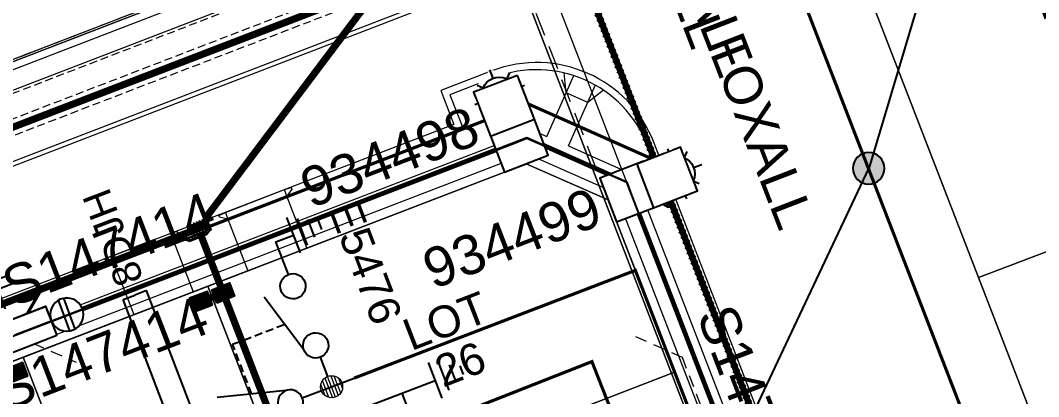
# Model space of a CAD drawing. Header units: metres. Extents: x 310412 to 311596, y 6269899 to 6270937.
# Drawn here: x 310881.9 to 310946.2, y 6270465.5 to 6270489.3 of the extents above; entities that cross this region are included whole.
import ezdxf
from ezdxf.enums import TextEntityAlignment as Align

# ---------------------------------------------------------------- set-up
doc = ezdxf.new("R2010")
doc.units = ezdxf.units.M
for name, pattern in [('A', [0]), ('Cable Exist OH', [1, 1, 0]), ('CENTERX2', [4, 2.5, -0.5, 0.5, -0.5]), ('Dash', [5, 3, -2]), ('DASHED', [0.75, 0.5, -0.25]), ('DASHED2', [1.5, 1, -0.5]), ('DOT', [0.25, 0, -0.25]), ('IE Trench LV', [6.5, 5, -1.5])]:
    doc.linetypes.add(name, pattern=pattern)
doc.layers.get('0').update_dxf_attribs({"color": 6})
for name, color, linetype in [('_User 1200x900', 7, 'Continuous'), ('_User D-BOB', 7, 'DASHED'), ('_User D-LOT', 1, 'Continuous'), ('_User D-LOT-INT', 2, 'Continuous'), ('_User D-LOTNO', 2, 'Continuous'), ('_User D-PIPE', 154, 'Dash'), ('_User D-PIT', 2, 'Continuous'), ('_User D-STAGE', 253, 'Dash'), ('Equip_HV_NEW', 2, 'Continuous'), ('Equip_LV_NEW', 2, 'Continuous'), ('Equip_SP_SL_NEW', 2, 'Continuous'), ('Mains_HV_NEW_U72', 2, 'Continuous'), ('Mains_LV_EXT', 7, 'Continuous'), ('Mains_LV_NEW_T84', 2, 'Continuous'), ('Mains_SL_EXT', 7, 'Continuous'), ('Mains_SL_NEW_R6', 2, 'Continuous'), ('Notes', 7, 'Continuous'), ('Notes_HV_MISC', 7, 'Continuous'), ('Notes_LV_MISC', 7, 'Continuous'), ('Notes_SP_MISC', 7, 'Continuous'), ('Services_SP_EXT', 7, 'Continuous'), ('Services_SP_NEW_UG', 2, 'Continuous'), ('Span_SP_MISC', 7, 'Continuous'), ('SupportsOH_SP_TR_HV_LV_SL_EXT', 7, 'Continuous'), ('SupportsUG_SP_LV_NEW', 2, 'Continuous'), ('SupportsUG_SP_LV_SL_NEW', 2, 'Continuous')]:
    doc.layers.add(name, color=color, linetype=linetype)
for name, color, linetype, lineweight, true_color in [('_User D-FOOTPATH', 7, 'Continuous', 0, 0x969696), ('_User D-LIP', 7, 'Continuous', 0, 0x969696), ('_User D-NKL', 7, 'Continuous', 0, 0x969696), ('_User Driveway', 7, 'Dash', 0, 0x969696), ('_User E-PIPE', 7, 'DOT', 0, 0x969696), ('_User E-PIPE-EDGE', 7, 'DOT', 0, 0x969696), ('_User F-LOT', 7, 'DASHED', 0, 0x969696), ('_User Gas', 7, 'Dash', 0, 0x2eff31), ('_User Proposed Development Boundary', 7, 'DASHED', 0, 0x969696), ('_User Stormwater', 7, 'Continuous', 0, 0x969696)]:
    doc.layers.add(name, color=color, linetype=linetype, lineweight=lineweight, true_color=true_color)
for name, color, linetype, plot in [('_User Measure 240 CL', 170, 'Continuous', False), ('_User Measure 240 RL', 174, 'Continuous', False), ('_User Measure LV VDs', 180, 'Continuous', False), ('_User Measure SL', 52, 'Continuous', False)]:
    doc.layers.add(name, color=color, linetype=linetype, plot=plot)
for name, color, linetype, lineweight in [('Cadastre Developer_SP_NEW', 2, 'Continuous', 5), ('Cadastre Land Parcels_SP_EXT', 9, 'Continuous', 5), ('Cadastre Roads_SP_EXT', 9, 'Continuous', 5), ('Trench_SP_NEW', 7, 'Continuous', 70)]:
    doc.layers.add(name, color=color, linetype=linetype, lineweight=lineweight)
doc.styles.add('ARIAL', font='arial.ttf', dxfattribs={"height": 2})
doc.styles.add('ARIALBOLD', font='arialbd.ttf')
doc.styles.add('POLE_LABEL', font='arial.ttf')
doc.styles.add('SL_LABEL', font='arial.ttf')
doc.styles.get("Standard").update_dxf_attribs({"font": 'arial.ttf'})
doc.styles.add('SWG_LABEL', font='arial.ttf')
doc.styles.add('SWITCH_LABEL', font='arial.ttf', dxfattribs={"height": 2.5})
doc.linetypes.add('Cable 4', pattern='A,5.25,-0.1,["o",Standard,S=2,R=0,X=1.2,Y=-0.7],-4', length=9.35)
doc.linetypes.add('Cable New UG', pattern='A,7,-0.25,["x",Standard,S=2,R=0,X=0.2,Y=-0.8],-2.1', length=9.35)

# ---------------------------------------------------------------- blocks, each defined once
blk = doc.blocks.new('POLE_EXT')
blk.add_hatch(color=256).paths.add_polyline_path([(-1, 0, 1), (1, 0, 1)])
blk.add_lwpolyline([(-1, 0, 1), (1, 0, 1)], format="xyb", close=True)
for tag, height, flags, p in [('pNumber', 2.5, 8, (-17.84, 2.067)), ('OWNED_BY', 0.2, 9, (1.355, -0.4)), ('PARENT', 0.2, 9, (1.355, -0.6)), ('SPECIAL_USE', 0.2, 9, (1.355, -0.8)), ('STATE', 0.2, 9, (1.355, -1)), ('USAGE', 0.2, 9, (1.355, -1.2)), ('cLV', 0.2, 9, (1.355, -1.4)), ('cHV', 0.2, 9, (1.355, -2)), ('hDepth', 0.2, 9, (1.355, -1.6)), ('hDia', 0.2, 9, (1.355, -1.8)), ('LBRACKET', 0.2, 9, (1.355, -2.2)), ('LExisting', 0.2, 9, (1.355, -2.4)), ('LANTNUMBER', 0.2, 9, (1.355, -2.6)), ('LOther', 0.2, 9, (1.355, -2.8)), ('LRemove', 0.2, 9, (1.355, -3)), ('LEGEND', 0.2, 9, (1.355, -3.2)), ('cLinedev', 0.2, 9, (1.355, -3.4)), ('pExisting', 0.2, 9, (1.355, -3.8)), ('LOCATION', 0.2, 9, (1.355, -3.6)), ('pFooting', 0.2, 9, (1.355, -4.4)), ('pNew', 0.2, 9, (1.355, -4.6)), ('PFNUMBER', 0.2, 9, (1.355, -4)), ('NEWPFNUMBER', 0.2, 9, (1.355, -4.2)), ('pRelocate', 0.2, 9, (1.355, -5)), ('pRemove', 0.2, 9, (1.355, -5.2)), ('pReplace', 0.2, 9, (1.355, -5.4)), ('pStay', 0.2, 9, (1.355, -5.6)), ('pType', 0.2, 9, (1.355, -5.8)), ('cspan', 0.2, 9, (1.355, -6)), ('STREETNAME', 0.2, 9, (1.355, -6.2)), ('SUBURB', 0.2, 9, (1.355, -6.4)), ('OPERATED_BY', 0.2, 9, (1.355, -7.014)), ('NOTES', 0.2, 9, (1.355, -6.6)), ('MAINTAINED_BY', 0.2, 9, (1.355, -6.814))]:
    blk.add_attdef(tag, text='', height=height, dxfattribs=dict(flags=flags)).set_placement(p, align=Align.MIDDLE_LEFT)
at = {"style": 'POLE_LABEL', "oblique": 15, "flags": 9}
blk.add_attdef('ASSET_NUM', text='', height=2, dxfattribs=at).set_placement((2, 2), align=Align.MIDDLE_LEFT)
at = {"style": 'POLE_LABEL', "flags": 9}
for tag, p in [('STRUCTURE_PLANT_NUMBER', (1.355, 0.028)), ('STREET_CODE', (1.355, -0.2))]:
    blk.add_attdef(tag, text='', height=0.2, dxfattribs=at).set_placement(p, align=Align.MIDDLE_LEFT)
at = {"flags": 1}
blk.add_attdef('Z', (1.355, -7.328), '', height=0.2, dxfattribs=at)
blk = doc.blocks.new('A$C7FC2678C')
at = {"layer": '_User Driveway', "linetype": 'Continuous'}
for p, q in [((310894.972, 6270476.701), (310898.701, 6270478.147)), ((310898.701, 6270478.147), (310894.972, 6270476.7)), ((310899.96, 6270474.871), (310898.701, 6270478.147)), ((310894.972, 6270476.7), (310896.228, 6270473.432)), ((310891.503, 6270475.36), (310887.77, 6270473.923)), ((310887.77, 6270473.923), (310891.503, 6270475.36)), ((310891.503, 6270475.36), (310892.771, 6270472.095)), ((310896.228, 6270473.432), (310899.96, 6270474.871)), ((310889.04, 6270470.652), (310887.77, 6270473.923)), ((310892.771, 6270472.095), (310889.04, 6270470.652))]:
    blk.add_line(p, q, dxfattribs=at)
for points in [[(310894.809, 6270477.12), (310894.972, 6270476.701), (310894.444, 6270476.818), (310894.4, 6270476.929), (310894.809, 6270477.12), (310898.539, 6270478.566), (310898.969, 6270478.701), (310899.012, 6270478.589), (310898.701, 6270478.147), (310898.539, 6270478.566)], [(310891.341, 6270475.78), (310891.503, 6270475.36), (310891.815, 6270475.801), (310891.772, 6270475.913), (310891.341, 6270475.78), (310887.608, 6270474.343), (310887.199, 6270474.154), (310887.242, 6270474.042), (310887.77, 6270473.923), (310887.608, 6270474.343)]]:
    blk.add_lwpolyline(points, dxfattribs=at)
blk = doc.blocks.new('A$C64462609')
at = {"layer": '_User D-BOB', "color": 254, "lineweight": 0}
blk.add_line((310765.846, 6270440.191), (310905.393, 6270493.883), dxfattribs=at)
for points in [[(310765.846, 6270440.191), (310767.784, 6270439.33), (310904.532, 6270491.944), (310905.393, 6270493.883)], [(310767.282, 6270436.458), (310768.144, 6270438.397), (310904.891, 6270491.011), (310906.83, 6270490.15)]]:
    blk.add_lwpolyline(points, dxfattribs=at)
at = {"layer": '_User D-FOOTPATH'}
for points in [[(310761.532, 6270440.675), (310762.302, 6270440.334), (310907.859, 6270496.332), (310908.203, 6270497.107)], [(310761.182, 6270439.517), (310762.27, 6270439.035), (310909.15, 6270495.543), (310909.472, 6270496.269)], [(310766.848, 6270424.562), (310767.391, 6270425.785), (310914.27, 6270482.298), (310915.116, 6270481.923)], [(310916.488, 6270481.315), (310920.645, 6270479.471), (310939.823, 6270429.822), (310938.646, 6270427.163)]]:
    blk.add_lwpolyline(points, dxfattribs=at)
at = {"layer": '_User D-FOOTPATH', "flags": 128}
for points in [[(310915.116, 6270481.923), (310916.823, 6270485.777)], [(310918.708, 6270484.833), (310917.713, 6270484.065), (310916.335, 6270484.675), (310916.229, 6270485.931)], [(310916.488, 6270481.315), (310918.194, 6270485.169)]]:
    blk.add_lwpolyline(points, dxfattribs=at)
at = {"layer": '_User D-FOOTPATH'}
blk.add_lwpolyline([(310935.708, 6270424.234), (310790.227, 6270368.04), (310784.6, 6270370.532), (310765.793, 6270419.222), (310768.286, 6270424.844), (310913.841, 6270480.847), (310919.47, 6270478.351), (310938.2, 6270429.861)], close=True, dxfattribs=at)
at = {"layer": '_User D-LIP'}
blk.add_lwpolyline([(310755.03, 6270438.177, 0.359781), (310764.635, 6270434.957), (310766.51, 6270435.679), (310767.39, 6270436.178), (310906.937, 6270489.87), (310907.924, 6270490.089), (310909.782, 6270490.804, 0.359947), (310914.751, 6270499.635, 0.359947)], format="xyb", dxfattribs=at)
blk.add_lwpolyline([(310791.666, 6270365.005), (310936.738, 6270421.04, 0.414214), (310941.289, 6270431.321), (310921.91, 6270481.498, 0.413842), (310911.639, 6270486.054), (310908.419, 6270484.815), (310909.245, 6270482.668), (310770.538, 6270429.3), (310769.712, 6270431.446), (310766.492, 6270430.207, 0.414597), (310761.931, 6270419.923), (310781.385, 6270369.556, 0.414213)], format="xyb", close=True, dxfattribs=at)
at = {"layer": '_User D-LOT', "color": 1, "lineweight": 0, "true_color": 0xfc0307}
blk.add_line((310911.145, 6270498.239), (310671.883, 6270406.182), dxfattribs=at)
at = {"layer": '_User D-LOT-INT', "color": 6, "lineweight": 0}
blk.add_lwpolyline([(310935.26, 6270424.704), (310790.242, 6270368.69), (310785.07, 6270370.98), (310766.442, 6270419.206), (310768.734, 6270424.373), (310913.825, 6270480.198), (310919, 6270477.903), (310937.55, 6270429.876)], close=True, dxfattribs=at)
at = {"layer": '_User D-LOT-INT', "color": 6, "lineweight": 0, "flags": 128}
for points in [[(310893.703, 6270472.456), (310915.148, 6270416.936)], [(310882.037, 6270467.967), (310903.488, 6270412.432)], [(310899.359, 6270457.812), (310923.201, 6270467.026)]]:
    blk.add_lwpolyline(points, dxfattribs=at)
at = {"layer": '_User D-NKL', "flags": 128}
blk.add_lwpolyline([(310764.473, 6270435.377), (310909.62, 6270491.224, 0.356687), (310914.323, 6270499.47, 0.356687)], format="xyb", dxfattribs=at)
at = {"layer": '_User D-NKL'}
blk.add_lwpolyline([(310791.503, 6270365.425), (310936.576, 6270421.46, 0.414214), (310940.869, 6270431.158), (310921.49, 6270481.336, 0.413842), (310911.801, 6270485.634), (310909.001, 6270484.556), (310909.827, 6270482.41), (310770.279, 6270428.718), (310769.453, 6270430.865), (310766.653, 6270429.787, 0.414597), (310762.35, 6270420.085), (310781.805, 6270369.718, 0.414213)], format="xyb", close=True, dxfattribs=at)
at = {"layer": '_User F-LOT', "color": 251, "lineweight": 0, "true_color": 0x636466}
blk.add_lwpolyline([(310757.146, 6270443.273), (310762.319, 6270440.983), (310907.412, 6270496.803), (310909.704, 6270501.97)], dxfattribs=at)
at = {"layer": '_User Proposed Development Boundary', "color": 11, "linetype": 'DASHED', "lineweight": 15, "ltscale": 3, "true_color": 0xf27172, "flags": 128}
blk.add_lwpolyline([(310671.883, 6270406.182), (310911.145, 6270498.239), (310942.883, 6270416.071), (310703.742, 6270323.701), (310671.883, 6270406.182)], dxfattribs=at)
at = {"layer": 'Cadastre Developer_SP_NEW', "color": 2, "flags": 128}
for points in [[(310923.201, 6270467.026), (310919, 6270477.903), (310913.825, 6270480.198), (310893.703, 6270472.456), (310899.359, 6270457.812)], [(310892.789, 6270440.132), (310904.455, 6270444.62), (310893.703, 6270472.456), (310882.037, 6270467.967)], [(310882.037, 6270467.967), (310870.371, 6270463.479), (310881.122, 6270435.643), (310892.789, 6270440.132)], [(310928.285, 6270453.864), (310923.201, 6270467.026), (310899.359, 6270457.812), (310904.444, 6270444.65)]]:
    blk.add_lwpolyline(points, close=True, dxfattribs=at)
at = {"color": 152, "true_color": 0x2776bb}
blk.add_blockref('A$C7FC2678C', (0, 0), dxfattribs=at)
at = {"layer": '_User D-LOTNO', "color": 0, "style": 'ARIAL'}
for s, p in [('LOT', (310906.55, 6270468.347)), ('26', (310908.565, 6270466.041))]:
    blk.add_text(s, height=2, rotation=21.24089, dxfattribs=at).set_placement(p)
at = {"layer": '_User D-STAGE', "insert": (310954.051, 6270499.34), "char_height": 2.5, "attachment_point": 1, "rotation": 21.04457, "style": 'ARIALBOLD', "bg_fill": 3, "box_fill_scale": 1.2, "bg_fill_color": 256, "bg_fill_transparency": 0}
blk.add_mtext('\\pi-5.6284;{\\fArial Narrow|b1|i0|c0|p34;\\C251;FUTURE\\P\\pi-10.766;DEVELOPMENT\\P\\pi-10.364;CC: 82/2016/EC}', dxfattribs=at)
blk = doc.blocks.new('PILLAR_NEW')
for tag, height, flags, p in [('ASSET_NUM', 2.5, 8, (2, 4)), ('STREET_CODE', 0.2, 9, (1.5, 2)), ('OWNED_BY', 0.2, 9, (1.5, 1.8)), ('OPERATED_BY', 0.2, 9, (1.5, 1.6))]:
    blk.add_attdef(tag, text='', height=height, dxfattribs=dict(flags=flags)).set_placement(p, align=Align.MIDDLE_LEFT)
blk.add_wipeout([(-2.475, 0.99), (2.475, 0.99), (2.475, -0.99), (-2.475, -0.99)])
at = {"lineweight": -3}
blk.add_lwpolyline([(-2.475, 0.99), (2.475, 0.99), (2.475, -0.99), (-2.475, -0.99)], close=True, dxfattribs=at)
for tag, flags, p in [('STATE', 9, (1.5, 1.2)), ('MAINTAINED_BY', 9, (1.5, 1.4)), ('SUPPORT_TYPE', 9, (1.5, 1)), ('USAGE', 9, (1.5, 0.8)), ('LEGEND', 9, (1.5, 0.6)), ('SUBURB', 9, (1.5, 0.2)), ('STREETNAME', 9, (1.5, 0)), ('PARENT', 9, (1.5, 0.4)), ('Z', 1, (1.5, -0.6)), ('LOCATION', 9, (1.5, -0.2)), ('NOTES', 9, (1.5, -0.4))]:
    blk.add_attdef(tag, text='', height=0.2, dxfattribs=dict(flags=flags)).set_placement(p, align=Align.MIDDLE_LEFT)
blk = doc.blocks.new('COLUMN_NEW')
for tag, height, flags, p in [('ASSET_NUM', 2.15, 8, (2, 2)), ('STREETNAME', 0.2, 9, (1.5, -2)), ('LOCATION', 0.2, 9, (1.5, -2.2)), ('NOTES', 0.2, 9, (1.5, -2.4)), ('LABEL_ALIGNMENT', 0.2, 9, (1.5, -2.6)), ('Z', 0.2, 1, (1.5, -2.8))]:
    blk.add_attdef(tag, text='', height=height, dxfattribs=dict(flags=flags)).set_placement(p, align=Align.MIDDLE_LEFT)
blk.add_wipeout([(-1.485, -1.485), (1.485, -1.485), (1.485, 1.485), (-1.485, 1.485)])
at = {"lineweight": -3}
blk.add_lwpolyline([(-1.485, -1.485), (1.485, -1.485), (1.485, 1.485), (-1.485, 1.485)], close=True, dxfattribs=at)
at = {"style": 'POLE_LABEL', "flags": 9}
blk.add_attdef('STRUCTURE_PLANT_NUMBER', text='', height=0.2, dxfattribs=at).set_placement((1.5, 0.242), align=Align.MIDDLE_LEFT)
at = {"flags": 9}
for tag, p in [('STREET_CODE', (1.5, 0)), ('OWNED_BY', (1.5, -0.4)), ('OPERATED_BY', (1.5, -0.6)), ('COLUMN_TYPE', (1.5, -0.2)), ('STATE', (1.5, -1)), ('USAGE', (1.5, -1.2)), ('MAINTAINED_BY', (1.5, -0.8)), ('SUBURB', (1.5, -1.8)), ('LEGEND', (1.5, -1.4)), ('PARENT', (1.5, -1.6))]:
    blk.add_attdef(tag, text='', height=0.2, dxfattribs=at).set_placement(p, align=Align.MIDDLE_LEFT)
blk = doc.blocks.new('600 x 900 G.S.I.P')
at = {"flags": 128}
blk.add_lwpolyline([(0.45, 0.6), (-0.45, 0.6), (-0.45, -0.6), (0.45, -0.6)], close=True, dxfattribs=at)
for points in [[(-0.35, 0.5), (-0.35, -0.5), (0.35, -0.5), (0.35, 0.5)], [(-0.307, 0.49), (-0.307, -0.49), (0.308, -0.49), (0.308, 0.49)]]:
    blk.add_lwpolyline(points, close=True)
at = {"layer": '_User 1200x900', "color": 251}
for p, q in [((-0.307, 0.45), (0.308, 0.45)), ((-0.307, 0.4), (0.308, 0.4)), ((-0.307, 0.35), (0.308, 0.35)), ((-0.307, 0.3), (0.308, 0.3)), ((-0.307, 0.25), (0.308, 0.25)), ((-0.307, 0.2), (0.308, 0.2)), ((-0.307, 0.15), (0.308, 0.15)), ((-0.307, 0.1), (0.308, 0.1)), ((-0.307, 0.05), (0.308, 0.05)), ((-0.307, 0), (0.308, 0)), ((-0.2, -0.49), (-0.2, 0.49)), ((0, -0.49), (0, 0.49)), ((0.2, -0.49), (0.2, 0.49)), ((-0.307, -0.05), (0.308, -0.05)), ((-0.307, -0.1), (0.308, -0.1)), ((-0.307, -0.15), (0.308, -0.15)), ((-0.307, -0.2), (0.308, -0.2)), ((-0.307, -0.25), (0.308, -0.25)), ((-0.307, -0.3), (0.308, -0.3)), ((-0.307, -0.35), (0.308, -0.35)), ((-0.307, -0.4), (0.308, -0.4)), ((-0.307, -0.45), (0.308, -0.45))]:
    blk.add_line(p, q, dxfattribs=at)
blk = doc.blocks.new('G.G.P 1200 EKI Left')
for p, q in [((-0.817, 0.875), (-1.122, 0.645)), ((-1.122, 0.645), (0.678, 0.645)), ((-1.122, 0.645), (-1.122, 0.45)), ((-0.883, 0.825), (0.439, 0.825)), ((-0.817, 0.875), (0.373, 0.875)), ((0.373, 0.875), (0.678, 0.645)), ((0.678, 0.645), (0.678, 0.45)), ((-1.122, 0.495), (0.677, 0.495)), ((-1.122, 0.45), (-0.944, 0.45)), ((-0.944, 0.45), (-0.924, 0.495)), ((-0.525, 0.495), (-0.525, 0)), ((-0.525, 0), (0.525, 0)), ((-0.5, 0.495), (-0.5, 0.025)), ((-0.5, 0.025), (0.5, 0.025)), ((0.48, 0.495), (0.5, 0.45)), ((0.5, 0.025), (0.5, 0.45)), ((0.5, 0.45), (0.678, 0.45)), ((0.525, 0), (0.525, 0.45))]:
    blk.add_line(p, q)
at = {"color": 251, "linetype": 'DASHED2', "ltscale": 0.05}
for p, q in [((-0.924, 0.495), (-0.822, 0.723)), ((-0.822, 0.723), (0.378, 0.723)), ((0.378, 0.723), (0.48, 0.495))]:
    blk.add_line(p, q, dxfattribs=at)
at = {"color": 251}
for p, q in [((-0.441, 0.495), (-0.441, 0.075)), ((-0.441, 0.075), (-0.441, 0.025)), ((-0.379, 0.495), (-0.379, 0.075)), ((-0.379, 0.075), (-0.379, 0.025)), ((-0.316, 0.495), (-0.316, 0.075)), ((-0.316, 0.075), (-0.316, 0.025)), ((-0.254, 0.495), (-0.254, 0.075)), ((-0.254, 0.075), (-0.254, 0.025)), ((-0.191, 0.495), (-0.191, 0.075)), ((-0.191, 0.075), (-0.191, 0.025)), ((-0.129, 0.495), (-0.129, 0.075)), ((-0.129, 0.075), (-0.129, 0.025)), ((-0.066, 0.495), (-0.066, 0.075)), ((-0.066, 0.075), (-0.066, 0.025)), ((-0.004, 0.495), (-0.004, 0.075)), ((-0.004, 0.075), (-0.004, 0.025)), ((0.059, 0.495), (0.059, 0.075)), ((0.059, 0.075), (0.059, 0.025)), ((0.121, 0.495), (0.121, 0.075)), ((0.121, 0.075), (0.121, 0.025)), ((0.184, 0.495), (0.184, 0.075)), ((0.184, 0.075), (0.184, 0.025)), ((0.246, 0.495), (0.246, 0.075)), ((0.246, 0.075), (0.246, 0.025)), ((0.309, 0.495), (0.309, 0.075)), ((0.309, 0.075), (0.309, 0.025)), ((0.371, 0.495), (0.371, 0.075)), ((0.371, 0.075), (0.371, 0.025)), ((0.434, 0.495), (0.434, 0.075)), ((0.434, 0.075), (0.434, 0.025))]:
    blk.add_line(p, q, dxfattribs=at)
at = {"color": 251, "linetype": 'DASHED2', "ltscale": 0.05}
for points in [[(0.6, 0.75), (-0.6, 0.75), (-0.6, -0.075), (0.6, -0.075)], [(0.45, 0.6), (-0.45, 0.6), (-0.45, 0.075), (0.45, 0.075)]]:
    blk.add_lwpolyline(points, close=True, dxfattribs=at)
blk = doc.blocks.new('G.G.P 1200 EKI Right')
for p, q in [((-0.525, -0.495), (-0.525, 0)), ((-0.525, 0), (0.525, 0)), ((-1.122, -0.45), (-0.944, -0.45)), ((-1.122, -0.645), (-1.122, -0.45)), ((-1.122, -0.495), (0.677, -0.495)), ((-0.944, -0.45), (-0.924, -0.495)), ((-0.5, -0.495), (-0.5, -0.025)), ((-0.5, -0.025), (0.5, -0.025)), ((0.48, -0.495), (0.5, -0.45)), ((0.5, -0.025), (0.5, -0.45)), ((0.5, -0.45), (0.678, -0.45)), ((0.525, 0), (0.525, -0.45)), ((0.678, -0.645), (0.678, -0.45)), ((-1.122, -0.645), (0.678, -0.645)), ((-0.817, -0.875), (-1.122, -0.645)), ((-0.883, -0.825), (0.439, -0.825)), ((-0.817, -0.875), (0.373, -0.875)), ((0.373, -0.875), (0.678, -0.645))]:
    blk.add_line(p, q)
at = {"color": 251, "linetype": 'DASHED2', "ltscale": 0.05}
for p, q in [((-0.924, -0.495), (-0.822, -0.723)), ((0.378, -0.723), (0.48, -0.495)), ((-0.822, -0.723), (0.378, -0.723))]:
    blk.add_line(p, q, dxfattribs=at)
at = {"color": 251}
for p, q in [((-0.441, -0.075), (-0.441, -0.025)), ((-0.441, -0.495), (-0.441, -0.075)), ((-0.379, -0.075), (-0.379, -0.025)), ((-0.379, -0.495), (-0.379, -0.075)), ((-0.316, -0.075), (-0.316, -0.025)), ((-0.316, -0.495), (-0.316, -0.075)), ((-0.254, -0.075), (-0.254, -0.025)), ((-0.254, -0.495), (-0.254, -0.075)), ((-0.191, -0.075), (-0.191, -0.025)), ((-0.191, -0.495), (-0.191, -0.075)), ((-0.129, -0.075), (-0.129, -0.025)), ((-0.129, -0.495), (-0.129, -0.075)), ((-0.066, -0.075), (-0.066, -0.025)), ((-0.066, -0.495), (-0.066, -0.075)), ((-0.004, -0.075), (-0.004, -0.025)), ((-0.004, -0.495), (-0.004, -0.075)), ((0.059, -0.075), (0.059, -0.025)), ((0.059, -0.495), (0.059, -0.075)), ((0.121, -0.075), (0.121, -0.025)), ((0.121, -0.495), (0.121, -0.075)), ((0.184, -0.075), (0.184, -0.025)), ((0.184, -0.495), (0.184, -0.075)), ((0.246, -0.075), (0.246, -0.025)), ((0.246, -0.495), (0.246, -0.075)), ((0.309, -0.075), (0.309, -0.025)), ((0.309, -0.495), (0.309, -0.075)), ((0.371, -0.075), (0.371, -0.025)), ((0.371, -0.495), (0.371, -0.075)), ((0.434, -0.075), (0.434, -0.025)), ((0.434, -0.495), (0.434, -0.075))]:
    blk.add_line(p, q, dxfattribs=at)
at = {"color": 251, "linetype": 'DASHED2', "ltscale": 0.05}
for points in [[(0.6, -0.75), (-0.6, -0.75), (-0.6, 0.075), (0.6, 0.075)], [(0.45, -0.6), (-0.45, -0.6), (-0.45, -0.075), (0.45, -0.075)]]:
    blk.add_lwpolyline(points, close=True, dxfattribs=at)
blk = doc.blocks.new('A$C76594AEE')
at = {"layer": '_User D-PIPE', "const_width": 0.45, "flags": 128}
for points in [[(310864.722, 6270476.094), (310903.808, 6270491.128)], [(310893.514, 6270476.702), (310903.915, 6270490.526)], [(310845.586, 6270457.814), (310892.545, 6270475.882)], [(310894.511, 6270472.447), (310893.238, 6270475.739)], [(310893.833, 6270471.704), (310894.113, 6270471.812)], [(310905.245, 6270444.658), (310894.837, 6270471.609)]]:
    blk.add_lwpolyline(points, dxfattribs=at)
at = {"layer": '_User E-PIPE', "const_width": 0.4, "flags": 128}
blk.add_lwpolyline([(310931.798, 6270454.957), (310914.193, 6270500.449)], dxfattribs=at)
at = {"layer": '_User E-PIPE-EDGE', "flags": 128}
for points in [[(310931.612, 6270454.885), (310914.006, 6270500.377)], [(310931.985, 6270455.03), (310914.379, 6270500.521)]]:
    blk.add_lwpolyline(points, dxfattribs=at)
at = {"layer": '_User D-PIT'}
for name, p, rotation in [('G.G.P 1200 EKI Left', (310922.983, 6270478.72), 111.1172837465884), ('G.G.P 1200 EKI Right', (310892.982, 6270476.416), 21.14322692616826), ('600 x 900 G.S.I.P', (310893.273, 6270471.487), 291.1433333333334), ('600 x 900 G.S.I.P', (310881.607, 6270466.998), 291.1433333333334)]:
    blk.add_blockref(name, p, dxfattribs=dict(at, rotation=rotation))
at = {"layer": '_User D-PIT', "xscale": -1, "rotation": 111.0955554600295}
blk.add_blockref('600 x 900 G.S.I.P', (310894.673, 6270472.028), dxfattribs=at)
blk = doc.blocks.new('*U113')
blk.add_line((0, 0), (0, 0))
for tag, p, flags in [('Z', (0, 0), 1), ('OPERATED_BY', (0, -9.607), 9)]:
    blk.add_attdef(tag, p, '', height=0.2, dxfattribs=dict(flags=flags))
at = {"style": 'SL_LABEL', "flags": 9}
blk.add_attdef('STREET_CODE', text='', height=0.2, dxfattribs=at).set_placement((0, -0.2), align=Align.MIDDLE_LEFT)
for tag, height, flags, p in [('CONSTRUCTED_VOLTAGE', 0.2, 9, (0, -0.4)), ('CONTROL_TYPE', 0.2, 9, (0, -0.6)), ('LANTERN_PURPOSE', 0.2, 9, (0, -0.8)), ('OPERATING_VOLTAGE', 0.2, 9, (0, -1.4)), ('ORIENTATION', 0.2, 9, (0, -1.6)), ('OWNED_BY', 0.2, 9, (0, -1.8)), ('LANTERN_TYPE', 0.2, 9, (0, -1)), ('NO_PHASES', 0.2, 9, (0, -1.2)), ('LNUMBER', 2.5, 8, (1.2, -2.8)), ('STATE', 0.2, 9, (0, -2)), ('CEXIST', 0.2, 9, (0, -2.4)), ('CNEW', 0.2, 9, (0, -2.6)), ('USAGE', 0.2, 9, (0, -2.2)), ('CNUMBER', 0.2, 9, (0, -2.8)), ('CREMOVE', 0.2, 9, (0, -3)), ('CREPLACE', 0.2, 9, (0, -3.2)), ('LKINGHEIGHT', 0.2, 9, (0, -3.4)), ('LBRACKET', 0.2, 9, (0, -3.6)), ('LBRACKETVOCAB', 0.2, 9, (0, -3.8)), ('LCATEGORY', 0.2, 9, (0, -4)), ('LCHARGE1', 0.2, 9, (0, -4.2)), ('LCHARGE1PERCENT', 0.2, 9, (0, -4.4)), ('LCHARGE2', 0.2, 9, (0, -4.6)), ('LCHARGE2PERCENT', 0.2, 9, (0, -4.8)), ('LCHARGE3', 0.2, 9, (0, -5)), ('LCHARGE3PERCENT', 0.2, 9, (0, -5.2)), ('LEXIST', 0.2, 9, (0, -5.4)), ('LLAMP', 0.2, 9, (0, -5.6)), ('LLAMPVOCAB', 0.2, 9, (0, -5.8)), ('LMAST', 0.2, 9, (0, -6)), ('LMASTVOCAB', 0.2, 9, (0, -6.2)), ('LNEW', 0.2, 9, (0, -6.4)), ('LANTNUMBER', 0.2, 9, (0, -6.6)), ('LOUTREACH', 0.2, 9, (0, -7)), ('LOUTREACHVOCAB', 0.2, 9, (0, -7.2)), ('LRATECODE', 0.2, 9, (0, -7.4)), ('LREMOVE', 0.2, 9, (0, -7.6)), ('LREPLACE', 0.2, 9, (0, -7.8)), ('SUBURB', 0.2, 9, (0, -8.6)), ('LTYPE', 0.2, 9, (0, -8)), ('LTYPEVOCAB', 0.2, 9, (0, -8.2)), ('LEGEND', 0.2, 9, (0, -8.4)), ('STREETNAME', 0.2, 9, (0, -8.8)), ('LOCATION', 0.2, 9, (0, -9)), ('NOTES', 0.2, 9, (0, -9.2)), ('MAINTAINED_BY', 0.2, 9, (0, -9.863))]:
    blk.add_attdef(tag, text='', height=height, dxfattribs=dict(flags=flags)).set_placement(p, align=Align.MIDDLE_LEFT)
blk.add_wipeout([(0, 6.468), (1.458, 5.676), (2.25, 4.218), (1.458, 2.759), (0, 1.917), (-1.429, 2.789), (-2.25, 4.218), (-1.459, 5.676)])
for p, q in [((0, 5.718), (0, 6.468)), ((-1.458, 5.676), (-1.061, 5.279)), ((1.459, 5.676), (1.061, 5.278)), ((-2.25, 4.218), (-1.5, 4.218)), ((1.5, 4.218), (2.25, 4.218)), ((-1.459, 2.76), (-1.061, 3.157)), ((0, 0), (0, 2.721)), ((1.458, 2.759), (1.061, 3.157))]:
    blk.add_line(p, q)
blk.add_circle((0, 4.218), 1.5)
blk.add_attdef('ASSET_NUM', text='', height=2.5, dxfattribs=at).set_placement((2, 2), align=Align.MIDDLE_LEFT)
blk = doc.blocks.new('Earth')
for p, q in [((0, -1.022), (0, 0)), ((0, -3.066), (0, -1.022)), ((-1.5, -3.066), (1.5, -3.066)), ((-1, -3.666), (1, -3.666)), ((-0.25, -4.266), (0.25, -4.266))]:
    blk.add_line(p, q)
blk = doc.blocks.new('*U47')
for tag, flags, p in [('TYPE', 9, (1.5, -2.6)), ('Z', 1, (1.5, -2.8)), ('MAINTAINED_BY', 9, (1.5, -2.2)), ('NUMBER_OF_PHASES', 9, (1.5, -2.4))]:
    blk.add_attdef(tag, text='', height=0.2, dxfattribs=dict(flags=flags)).set_placement(p, align=Align.MIDDLE_LEFT)
blk.add_wipeout([(-1.063, 1.05), (-1.186, 0.908), (-1.291, 0.752), (-1.375, 0.585), (-1.437, 0.408), (-1.477, 0.224), (-1.494, 0.037), (-1.486, -0.15), (-1.456, -0.335), (-1.402, -0.515), (-1.327, -0.687), (-1.23, -0.848), (-1.114, -0.995), (-0.981, -1.127), (-0.832, -1.241), (-0.67, -1.335), (-0.497, -1.409), (-0.317, -1.46), (-0.131, -1.488), (0.057, -1.493), (0.243, -1.474), (0.426, -1.432), (0.602, -1.367), (0.769, -1.281), (0.923, -1.175), (1.063, -1.05), (1.186, -0.908), (1.291, -0.752), (1.375, -0.585), (1.437, -0.408), (1.477, -0.224), (1.494, -0.037), (1.486, 0.15), (1.456, 0.335), (1.402, 0.515), (1.327, 0.687), (1.23, 0.848), (1.114, 0.995), (0.981, 1.127), (0.832, 1.241), (0.67, 1.335), (0.497, 1.409), (0.317, 1.46), (0.131, 1.488), (-0.057, 1.493), (-0.243, 1.474), (-0.426, 1.432), (-0.602, 1.367), (-0.769, 1.281), (-0.923, 1.175)])
for p, q in [((-0.24, -1.481), (-0.26, 1.477)), ((0.26, -1.477), (0.24, 1.481))]:
    blk.add_line(p, q)
blk.add_circle((0, 0), 1.5)
at = {"flags": 9}
for tag, p in [('ACTUAL_STATUS', (1.5, 0)), ('OPERATING_VOLTAGE', (1.5, -0.6)), ('ORIENTATION', (1.5, -0.8)), ('STATE', (1.5, -1)), ('CONSTRUCTED_VOLTAGE', (1.5, -0.2)), ('NO_PHASES', (1.5, -0.4)), ('SWITCH_TYPE', (1.5, -1.2)), ('OWNED_BY', (1.5, -1.8)), ('USAGE', (1.5, -1.4)), ('NOTES', (1.5, -1.6)), ('OPERATED_BY', (1.5, -2))]:
    blk.add_attdef(tag, text='', height=0.2, dxfattribs=at).set_placement(p, align=Align.MIDDLE_LEFT)
blk = doc.blocks.new('SWG_SIE_SU_NEW')
blk.add_line((5.808, 0.79), (1.594, 1.938))
at = {"linetype": 'A', "lineweight": 0}
for p, q in [((8.381, 0.659), (8.379, -0.682)), ((8.579, -0.712), (8.581, 0.688)), ((8.781, 0.659), (8.779, -0.683)), ((7.981, 0.347), (7.98, -0.368)), ((8.18, -0.584), (8.181, 0.562)), ((8.98, -0.588), (8.981, 0.564)), ((9.181, 0.351), (9.18, -0.376))]:
    blk.add_line(p, q, dxfattribs=at)
at = {"linetype": 'DASHED'}
blk.add_lwpolyline([(3.701, 1.364), (3.701, 4.733), (7.222, 4.733)], dxfattribs=at)
for points in [[(1.798, -0.802, 1), (1.802, 0.798, 1)], [(5.798, -0.81, 1), (5.802, 0.79, 1)]]:
    blk.add_lwpolyline(points, format="xyb", close=True)
for points in [[(1, 0), (0, 0)], [(6.6, -0.012), (10.1, -0.012)]]:
    blk.add_lwpolyline(points)
at = {"linetype": 'A', "lineweight": 0}
blk.add_circle((8.582, -0.012), 0.7, dxfattribs=at)
at = {"style": 'SWG_LABEL', "flags": 8}
blk.add_attdef('ASSET_NUM', text='', height=2.5, rotation=179.95437, dxfattribs=at).set_placement((-2.4, 0.012), align=Align.MIDDLE_LEFT)
at = {"flags": 1}
blk.add_attdef('Z', (0, 0), '', height=0.2, dxfattribs=at)
at = {"style": 'SWITCH_LABEL', "flags": 9}
blk.add_attdef('STREET_CODE', text='', height=0.2, dxfattribs=at).set_placement((0, 0), align=Align.MIDDLE_LEFT)
at = {"flags": 9}
for tag, p in [('ORIENTATION', (0, -0.2)), ('USAGE', (0, -0.6)), ('PARENT', (0, -0.4)), ('SUBURB', (0, -0.8)), ('STREETNAME', (0, -1)), ('LOCATION', (0, -1.2)), ('NOTES', (0, -1.4))]:
    blk.add_attdef(tag, text='', height=0.2, dxfattribs=at).set_placement(p, align=Align.MIDDLE_LEFT)
blk = doc.blocks.new('SWG_SIE_TRS_ES_1_NEW')
for p, q in [((-6.103, 4.327), (-1.804, 5.547)), ((-6.103, 0.747), (-1.804, 1.966)), ((5.301, -2.29), (7.701, -2.285)), ((5.603, -2.89), (7.403, -2.886)), ((5.904, -3.489), (7.104, -3.486)), ((6.205, -4.088), (6.805, -4.087))]:
    blk.add_line(p, q)
for points in [[(-5.789, 2.759, -1), (-5.793, 4.359, -1)], [(-1.789, 2.767, -1), (-1.793, 4.367, -1)], [(-5.789, -0.821, -1), (-5.793, 0.779, -1)], [(-1.789, -0.813, -1), (-1.793, 0.787, -1)]]:
    blk.add_lwpolyline(points, format="xyb", close=True)
for points in [[(-6.591, 3.558), (-7.891, 3.558)], [(6.501, 3.569), (-0.991, 3.569)], [(6.501, 3.569), (6.501, -2.288)], [(-6.591, -0.023), (-7.891, -0.023)], [(6.501, -0.012), (-0.991, -0.012)]]:
    blk.add_lwpolyline(points)
at = {"flags": 1}
blk.add_attdef('Z', (0, 0), '', height=0.2, dxfattribs=at)
at = {"style": 'SWITCH_LABEL', "flags": 9}
blk.add_attdef('STREET_CODE', text='', height=0.2, dxfattribs=at).set_placement((0, -0.2), align=Align.MIDDLE_LEFT)
at = {"flags": 9}
for tag, p in [('ORIENTATION', (0, -0.4)), ('PARENT', (0, -0.6)), ('SUBURB', (0, -1)), ('STREETNAME', (0, -1.2)), ('USAGE', (0, -0.8)), ('OPERATED_BY', (0.005, -2.026)), ('LOCATION', (0, -1.4)), ('NOTES', (0, -1.6)), ('OWNED_BY', (0.012, -1.804)), ('MAINTAINED_BY', (0.004, -2.233))]:
    blk.add_attdef(tag, text='', height=0.2, dxfattribs=at).set_placement(p, align=Align.MIDDLE_LEFT)
at = {"style": 'SWG_LABEL', "flags": 8}
blk.add_attdef('ASSET_NUM', text='', height=2.5, dxfattribs=at).set_placement((-1.812, -2.264), align=Align.MIDDLE_CENTER)
blk = doc.blocks.new('SWG_SIE_ES_NEW')
for p, q in [((-5.793, 0.779), (-1.793, 1.926)), ((0.012, -1.212), (2.412, -1.207)), ((0.313, -1.811), (2.113, -1.807)), ((0.614, -2.41), (1.814, -2.408)), ((0.915, -3.01), (1.515, -3.008))]:
    blk.add_line(p, q)
for points in [[(-5.789, -0.821, -1), (-5.793, 0.779, -1)], [(-1.789, -0.813, -1), (-1.793, 0.787, -1)]]:
    blk.add_lwpolyline(points, format="xyb", close=True)
for points in [[(-6.591, -0.023), (-7.891, -0.023)], [(-0.991, -0.012), (1.212, -0.012), (1.212, -1.209)]]:
    blk.add_lwpolyline(points)
at = {"flags": 1}
blk.add_attdef('Z', (0, 0), '', height=0.2, dxfattribs=at)
at = {"style": 'SWITCH_LABEL', "flags": 9}
blk.add_attdef('STREET_CODE', text='', height=0.2, dxfattribs=at).set_placement((0, -0.2), align=Align.MIDDLE_LEFT)
at = {"flags": 9}
for tag, p in [('ORIENTATION', (0, -0.4)), ('PARENT', (0, -0.6)), ('SUBURB', (0, -1)), ('STREETNAME', (0, -1.2)), ('USAGE', (0, -0.8)), ('LOCATION', (0, -1.4)), ('NOTES', (0, -1.6))]:
    blk.add_attdef(tag, text='', height=0.2, dxfattribs=at).set_placement(p, align=Align.MIDDLE_LEFT)
at = {"style": 'ARIAL', "flags": 8}
blk.add_attdef('ASSET_NUM', text='', height=2, dxfattribs=at).set_placement((14.296, -5.086), align=Align.MIDDLE_RIGHT)
blk = doc.blocks.new('*U34')
for p, q in [((-1.6, 0), (-1.6, 54.053)), ((-1.6, 54.053), (-0.8, 54.053)), ((0, 54.053), (-0.8, 54.053)), ((0, 0), (0, 54.053)), ((-1.6, 0), (-0.8, 0)), ((0, 0), (-0.8, 0))]:
    blk.add_line(p, q)
at = {"style": 'ARIAL'}
blk.add_attdef('SWG_TYPE', text='', height=1.8, rotation=90, dxfattribs=at).set_placement((-0.8, 54.798), align=Align.MIDDLE_LEFT)
blk.add_attdef('SUB_TYPE', text='', height=1.8, rotation=90, dxfattribs=at).set_placement((-0.8, -0.757), align=Align.MIDDLE_RIGHT)
blk = doc.blocks.new('A$C3078687B')
at = {"layer": 'Equip_HV_NEW', "linetype": 'CENTERX2', "rotation": 201.119498645565}
blk.add_blockref('*U34', (-7.698, 26.572), dxfattribs=at).add_auto_attribs({'SUB_TYPE': 'PS', 'SWG_TYPE': '8DJH'})
at = {"layer": 'Equip_HV_NEW', "linetype": 'CENTERX2'}
ref = blk.add_blockref('SWG_SIE_TRS_ES_1_NEW', (-6.686, -11.338), dxfattribs=dict(at, rotation=291.1194986455651))
ref.add_attrib('ASSET_NUM', 'E5475', dxfattribs={"layer": '0', "height": 2, "rotation": 111.00107, "style": 'SWG_LABEL'}).set_placement((-9.451, -10.463), align=Align.MIDDLE_CENTER)
ref = blk.add_blockref('SWG_SIE_SU_NEW', (8.085, -14.724), dxfattribs=dict(at, rotation=201.119498645565))
ref.add_attrib('ASSET_NUM', 'E5473', dxfattribs={"layer": '0', "height": 2.5, "rotation": 200.59335, "style": 'SWG_LABEL'}).set_placement((19.904, -10.172), align=Align.MIDDLE_LEFT)
ref = blk.add_blockref('SWG_SIE_ES_NEW', (3.192, -25.811), dxfattribs=dict(at, rotation=291.1194986455651))
ref.add_attrib('ASSET_NUM', 'E5476', dxfattribs={"layer": '0', "height": 2, "rotation": 111.00107, "style": 'ARIAL'}).set_placement((-3.493, -21.918), align=Align.MIDDLE_RIGHT)

msp = doc.modelspace()

# ---------------------------------------------------------------- block references
at = {"layer": 'Notes'}
msp.add_blockref('A$C64462609', (0, 0), dxfattribs=at)

# ---------------------------------------------------------------- next in the draw order: linework, layer by layer
at = {"layer": 'Cadastre Land Parcels_SP_EXT', "linetype": 'Continuous'}
for points in [[(310942.397, 6270472.999), (311493.932, 6270682.062), (311497.824, 6270711.378), (311497.73, 6270712.487), (311494.068, 6270719.929), (310929.435, 6270506.546), (310942.397, 6270472.999)], [(311335.015, 6270585.926), (311491.185, 6270646.21), (311491.81, 6270646.449), (311505.327, 6270651.343), (311502.658, 6270657.27), (311493.932, 6270682.062), (310942.397, 6270472.999), (310955.402, 6270439.374), (311050.019, 6270475.904), (311073.041, 6270484.791), (311235.7, 6270547.587), (311259.109, 6270556.624), (311317.396, 6270579.125), (311335.015, 6270585.926)], [(310910.986, 6270498.06), (310882.313, 6270572.28), (310733.662, 6270514.861), (310731.409, 6270509.57), (310757.111, 6270443.193), (310762.318, 6270440.779), (310910.986, 6270498.06)], [(310703.872, 6270323.381), (310942.799, 6270415.673), (310910.986, 6270498.06), (310671.978, 6270405.97), (310703.872, 6270323.381)]]:
    msp.add_lwpolyline(points, close=True, dxfattribs=at)
at = {"layer": 'Cadastre Roads_SP_EXT', "linetype": 'Continuous'}
msp.add_lwpolyline([(310955.402, 6270439.374), (310942.397, 6270472.999), (310929.435, 6270506.546), (310900.917, 6270580.316), (310882.313, 6270572.28), (310910.986, 6270498.06), (310936.543, 6270431.873), (310955.402, 6270439.374)], close=True, dxfattribs=at)
at = {"layer": 'Mains_LV_EXT', "linetype": 'Cable Exist OH'}
msp.add_lwpolyline([(310935.464, 6270479.899), (310915.726, 6270530.928)], dxfattribs=at)
at = {"layer": 'Mains_LV_NEW_T84', "color": 170, "linetype": 'Cable New UG', "ltscale": 0.75, "const_width": 0.2, "flags": 128}
msp.add_lwpolyline([(310881.509, 6270469.362), (310913.893, 6270481.809), (310920.175, 6270479.023), (310926.086, 6270463.719), (310920.415, 6270461.487), (310917.972, 6270467.693), (310897.909, 6270459.796), (310901.042, 6270451.727), (310904.875, 6270453.235)], dxfattribs=at)
at = {"layer": 'Mains_SL_EXT', "linetype": 'Cable Exist OH'}
msp.add_lwpolyline([(310915.726, 6270530.928), (310935.464, 6270479.899), (310956.806, 6270424.25)], dxfattribs=at)
at = {"layer": 'Mains_SL_NEW_R6', "linetype": 'Cable 4', "ltscale": 0.5, "const_width": 0.2, "flags": 128}
msp.add_lwpolyline([(310912.464, 6270483.408), (310883.099, 6270472.116), (310881.509, 6270469.362)], dxfattribs=at)
at = {"layer": 'Notes_HV_MISC', "linetype": 'Cable Exist OH', "const_width": 0.2}
msp.add_lwpolyline([(310950.235, 6270441.634), (310847.206, 6270708.175), (310834.962, 6270739.856)], dxfattribs=at)
at = {"layer": 'Notes_LV_MISC', "linetype": 'Cable Exist OH'}
msp.add_lwpolyline([(310950.111, 6270441.708), (310935.464, 6270479.899)], dxfattribs=at)
at = {"layer": 'Services_SP_EXT'}
for points in [[(310938.675, 6270490.625), (310935.464, 6270479.899)], [(310924.152, 6270455.908), (310935.464, 6270479.899)]]:
    msp.add_lwpolyline(points, dxfattribs=at)
at = {"layer": 'Services_SP_NEW_UG', "color": 170, "linetype": 'Dash', "lineweight": 15, "ltscale": 0.25}
for points in [[(310879.779, 6270465.487), (310881.496, 6270469.367), (310885.376, 6270467.649)], [(310920.721, 6270469.284), (310923.666, 6270467.981), (310929.249, 6270453.47)]]:
    msp.add_lwpolyline(points, dxfattribs=at)
at = {"layer": 'Span_SP_MISC', "flags": 128}
msp.add_lwpolyline([(310935.464, 6270479.899), (310950.213, 6270441.672)], dxfattribs=at)
at = {"layer": 'Trench_SP_NEW', "color": 5, "linetype": 'IE Trench LV', "ltscale": 0.5, "flags": 128}
msp.add_lwpolyline([(310783.894, 6270369.86, 0.3, 0.3, 0), (310775.765, 6270390.914, 0.3, 0.3, 0), (310764.819, 6270419.245, 0.3, 0.3, 0), (310767.615, 6270425.55, 0.3, 0.3, 0), (310913.866, 6270481.821, 0.3, 0.3, 0), (310920.175, 6270479.023, 0.3, 0.3, 0), (310929.713, 6270454.329, 0, 0, 0)], format="xyseb", dxfattribs=at)

# ---------------------------------------------------------------- next in the draw order: block references
at = {"layer": '_User Stormwater'}
msp.add_blockref('A$C76594AEE', (0, 0), dxfattribs=at)
at = {"layer": 'Notes_HV_MISC'}
msp.add_blockref('POLE_EXT', (310935.464, 6270479.899), dxfattribs=at)
at = {"layer": 'Notes_LV_MISC', "rotation": 201.1194986420025}
msp.add_blockref('Earth', (310881.506, 6270469.37), dxfattribs=at)
at = {"layer": 'SupportsOH_SP_TR_HV_LV_SL_EXT'}
msp.add_blockref('POLE_EXT', (310935.464, 6270479.899), dxfattribs=at)

# ---------------------------------------------------------------- next in the draw order: texts
at = {"layer": 'Notes_SP_MISC', "color": 7, "insert": (310919.647, 6270499.259), "char_height": 2.4, "attachment_point": 7, "rotation": 291.12246, "line_spacing_factor": 0.6}
msp.add_mtext('{\\fArial|b0|i0|c0|p39;FOXALL                                                                                                  ROAD}', dxfattribs=at)

# ---------------------------------------------------------------- next in the draw order: block references
at = {"layer": 'Equip_SP_SL_NEW'}
for p, xscale, yscale, zscale, rotation in [((310913.287, 6270481.598), 0.7500000000000002, 0.7500000000000002, 0.7500000000000002, 21.32272815231007), ((310920.385, 6270478.437), 0.7500000000000001, 0.7500000000000001, 0.7500000000000001, 290.7380587372818)]:
    msp.add_blockref('*U113', p, dxfattribs=dict(at, xscale=xscale, yscale=yscale, zscale=zscale, rotation=rotation))
at = {"layer": 'SupportsUG_SP_LV_NEW'}
ref = msp.add_blockref('PILLAR_NEW', (310881.491, 6270469.382), dxfattribs=dict(at, rotation=201.1194986445518))
ref.add_attrib('ASSET_NUM', 'S147414', dxfattribs={"layer": '0', "height": 2.5, "rotation": 201.1195, "text_generation_flag": 6}).set_placement((310893.937, 6270477.313), align=Align.MIDDLE_RIGHT)

# ---------------------------------------------------------------- next in the draw order: block references
at = {"layer": 'SupportsUG_SP_LV_SL_NEW'}
ref = msp.add_blockref('COLUMN_NEW', (310920.385, 6270478.437), dxfattribs=dict(at, rotation=21.0712746941734))
ref.add_attrib('ASSET_NUM', '934499', dxfattribs={"layer": '0', "height": 2.5, "rotation": 21.07127}).set_placement((310907.478, 6270473.405), align=Align.MIDDLE_LEFT)

# ---------------------------------------------------------------- next in the draw order: texts
at = {"layer": 'Notes_LV_MISC', "color": 7, "insert": (310925.176, 6270487.823), "char_height": 2.4, "attachment_point": 7, "rotation": 291.12246, "line_spacing_factor": 0.6}
msp.add_mtext('{\\fArial|b0|i0|c0|p39;FOXALL                                                                                               ROAD}', dxfattribs=at)

# ---------------------------------------------------------------- next in the draw order: linework, layer by layer
at = {"layer": 'Mains_HV_NEW_U72', "color": 10, "linetype": 'Cable New UG', "lineweight": 0, "ltscale": 0.75, "const_width": 0.2, "flags": 128}
msp.add_lwpolyline([(310950.109, 6270447.498), (310945.122, 6270460.415), (310928.27, 6270453.898), (310920.717, 6270473.457), (310902.939, 6270466.646)], dxfattribs=at)
at = {"layer": 'Mains_SL_NEW_R6', "linetype": 'Cable 4', "ltscale": 0.5, "const_width": 0.2, "flags": 128}
msp.add_lwpolyline([(310912.464, 6270483.408), (310913.921, 6270483.985), (310921.769, 6270480.504), (310922.268, 6270479.113)], dxfattribs=at)
at = {"layer": 'Span_SP_MISC', "lineweight": 35}
msp.add_line((310935.464, 6270479.899), (310915.726, 6270530.928), dxfattribs=at)

# ---------------------------------------------------------------- next in the draw order: texts
at = {"layer": 'Notes_HV_MISC', "color": 7, "insert": (310921.42, 6270497.445), "char_height": 2.4, "attachment_point": 7, "rotation": 291.12246, "line_spacing_factor": 0.6}
msp.add_mtext('{\\fArial|b0|i0|c0|p39;FOXALL                                                                                                  ROAD}', dxfattribs=at)

# ---------------------------------------------------------------- next in the draw order: block references
at = {"layer": 'SupportsUG_SP_LV_SL_NEW'}
ref = msp.add_blockref('COLUMN_NEW', (310913.292, 6270481.584), dxfattribs=dict(at, rotation=201.0445728961546))
ref.add_attrib('ASSET_NUM', '934498', dxfattribs={"layer": '0', "height": 2.5, "rotation": 201.04457, "text_generation_flag": 6}).set_placement((310910.623, 6270482.709), align=Align.MIDDLE_RIGHT)

# ---------------------------------------------------------------- next in the draw order: linework, layer by layer
at = {"layer": '_User Measure LV VDs', "flags": 128}
msp.add_lwpolyline([(310929.713, 6270454.329), (310920.175, 6270479.023), (310913.866, 6270481.821), (310881.491, 6270469.382)], dxfattribs=at)

# ---------------------------------------------------------------- next in the draw order: block references
at = {"layer": 'Span_SP_MISC', "rotation": 179.8425063247099}
msp.add_blockref('A$C3078687B', (310901.547, 6270448.297), dxfattribs=at)

# ---------------------------------------------------------------- next in the draw order: block references
at = {"layer": 'Notes_LV_MISC'}
for p, rotation in [((310912.418, 6270483.857), 201.0445728961546), ((310922.724, 6270479.325), 21.0712746941734)]:
    msp.add_blockref('COLUMN_NEW', p, dxfattribs=dict(at, rotation=rotation))
ref = msp.add_blockref('PILLAR_NEW', (310881.496, 6270469.367), dxfattribs=dict(at, rotation=201.1194986445518))
ref.add_attrib('ASSET_NUM', 'S147414', dxfattribs={"layer": '0', "height": 2.5, "rotation": 201.1195, "text_generation_flag": 6}).set_placement((310893.51, 6270470.731), align=Align.MIDDLE_RIGHT)

# ---------------------------------------------------------------- next in the draw order: linework, layer by layer
at = {"layer": '_User Gas', "linetype": 'Continuous', "flags": 128}
msp.add_lwpolyline([(310898.247, 6270535.793), (310911.103, 6270502.511), (310920.399, 6270478.444), (310938.95, 6270430.417)], dxfattribs=at)

# ---------------------------------------------------------------- next in the draw order: block references
at = {"layer": 'Equip_LV_NEW', "xscale": -0.7000000000000001, "yscale": 0.7, "zscale": 0.7, "rotation": 20.67571212715088}
msp.add_blockref('*U47', (310884.787, 6270470.661), dxfattribs=at)

# ---------------------------------------------------------------- next in the draw order: linework, layer by layer
at = {"layer": '_User Measure 240 CL', "color": 152, "true_color": 0x2776bb, "flags": 128}
msp.add_lwpolyline([(310924.011, 6270454.271), (310929.675, 6270454.429), (310920.175, 6270479.023), (310913.853, 6270481.794), (310881.496, 6270469.367)], dxfattribs=at)
at = {"layer": '_User Measure 240 RL', "color": 152, "true_color": 0x2776bb, "flags": 128}
msp.add_lwpolyline([(310931.192, 6270450.501), (310920.175, 6270479.023), (310913.866, 6270481.788), (310767.615, 6270425.55), (310764.819, 6270419.245), (310770.094, 6270405.59)], dxfattribs=at)
at = {"layer": '_User Measure SL', "flags": 128}
msp.add_lwpolyline([(310881.527, 6270469.353), (310913.294, 6270481.579), (310913.866, 6270481.821), (310920.175, 6270479.023), (310920.385, 6270478.437)], dxfattribs=at)

# ---------------------------------------------------------------- next in the draw order: block references
at = {"layer": 'SupportsUG_SP_LV_NEW'}
ref = msp.add_blockref('PILLAR_NEW', (310929.675, 6270454.429), dxfattribs=dict(at, rotation=111.044572874949))
ref.add_attrib('ASSET_NUM', 'S147415', dxfattribs={"layer": '0', "height": 2.5, "rotation": 111.04457, "text_generation_flag": 6}).set_placement((310930.763, 6270458.028), align=Align.MIDDLE_RIGHT)

doc.saveas('drawing.dxf')
